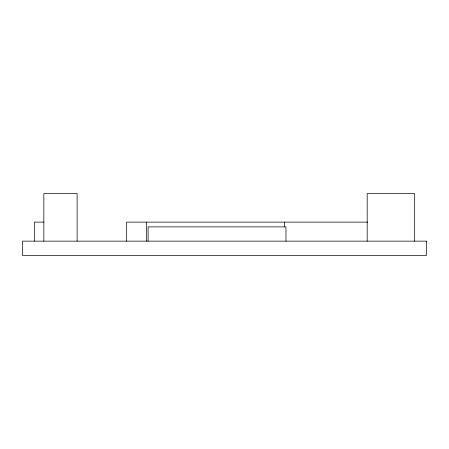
<?xml version="1.0" encoding="UTF-8"?>
<svg xmlns="http://www.w3.org/2000/svg" width="449" height="449" viewBox="0 0 449 449"><rect width="100%" height="100%" fill="white"/><g stroke="black" fill="none" stroke-linecap="round" stroke-linejoin="round"><path stroke-width="0.67" d="M43.845 222.12L34.337 222.12L34.337 241.141M367.759 222.12L126.612 222.12L126.612 241.141M414.663 241.141L414.663 193.598L367.187 193.598L367.187 241.141M285.968 241.141L285.968 226.88L148.097 226.88L148.097 241.141M284.385 222.12L284.385 226.88M146.514 222.12L146.514 241.141M77.121 241.141L77.121 193.598L43.845 193.598L43.845 241.141M426.55 241.141L22.45 241.141L22.45 255.402L426.55 255.402L426.55 241.141"/></g></svg>
